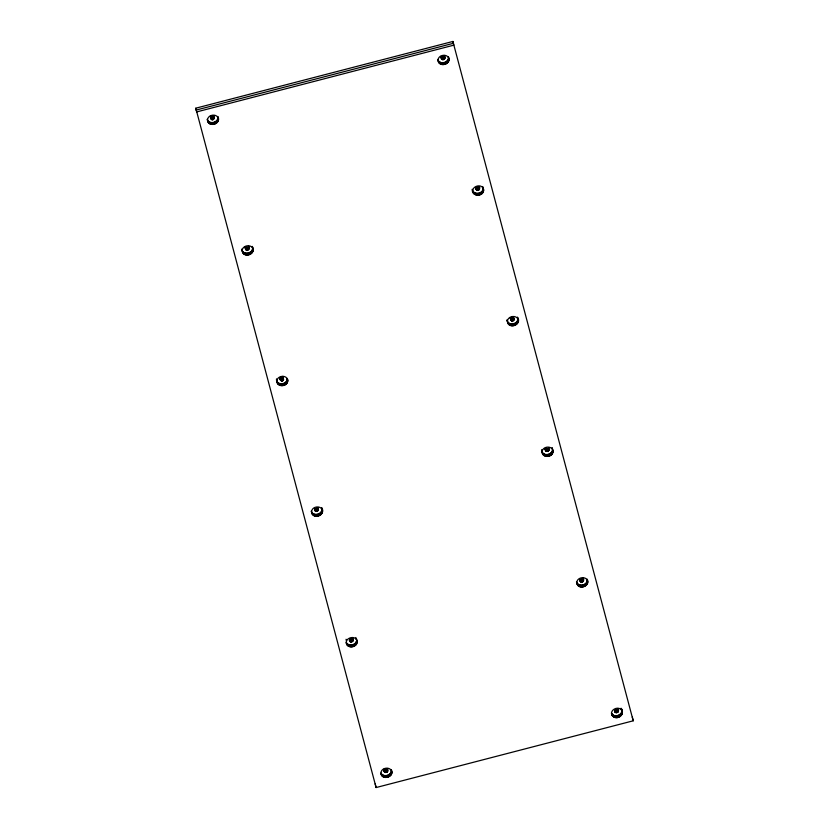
<?xml version="1.0" encoding="UTF-8"?>
<svg xmlns="http://www.w3.org/2000/svg" width="829" height="829" viewBox="0 0 829 829"><rect width="100%" height="100%" fill="white"/><g stroke="black" fill="none" stroke-linecap="round" stroke-linejoin="round"><path stroke-width="1.24" d="M207.944 121.915L207.198 119.293C208.929 125.179 219.229 122.537 217.83 116.537C221.903 123.604 208.587 128.091 207.53 120.35C207.219 114.319 217.778 112.941 218.41 119.2M249.011 248.327C249.135 250.493 245.187 250.731 245.394 248.441C246.109 244.565 251.083 250.317 248.513 246.203M242.628 252.524L241.757 249.094C242.482 256.285 255.145 253.021 252.223 246.379C257.384 253.601 243.488 259.125 242.213 250.949C241.902 244.918 252.462 243.55 253.094 249.809M276.927 380.729C276.326 387.174 287.041 387.153 287.736 381.236C288.337 374.791 277.632 374.801 276.927 380.729L276.482 378.874M277.311 383.122L276.44 379.692C277.073 385.951 287.632 384.583 287.321 378.552L287.777 380.407M311.994 513.731L311.258 511.11C313.082 517.441 324.326 513.773 321.59 507.586C326.75 514.809 312.854 520.332 311.58 512.156C311.269 506.125 321.839 504.757 322.46 511.016M353.061 640.143C353.185 642.309 349.247 642.548 349.455 640.247C350.056 636.485 354.967 641.822 352.615 638.278M346.677 644.33C343.952 638.143 355.185 634.475 357.019 640.807C358.553 647.376 346.574 649.48 346.232 642.475C348.76 647.459 357.848 644.558 356.563 638.952M383.806 769.789L385.889 770.587L387.298 768.887M387.754 770.742C387.879 772.908 383.931 773.146 384.138 770.846C384.853 766.98 389.827 772.732 387.257 768.618M381.361 774.939L380.915 773.074C383.444 778.068 392.542 775.156 391.247 769.55C395.319 776.628 382.003 781.115 380.946 773.364C380.635 767.333 391.205 765.965 391.827 772.224M440.841 56.673L443.007 57.719L444.427 56.02M444.872 57.875C444.997 60.04 441.059 60.279 441.266 57.978C442.085 54.03 447.142 60.134 444.282 55.491M438.489 62.071L437.753 59.45C439.474 65.325 449.774 62.683 448.375 56.683C452.447 63.75 439.132 68.247 438.075 60.496C437.764 54.465 448.334 53.097 448.955 59.346M479.566 188.484C479.68 190.649 475.742 190.888 475.95 188.587C476.551 184.826 481.462 190.162 479.11 186.618M473.172 192.67C470.447 186.484 481.68 182.815 483.514 189.147C484.924 196.66 471.297 197.457 472.302 189.24C472.934 195.499 483.494 194.131 483.193 188.1M507.866 323.279L506.996 319.849C507.721 327.041 520.374 323.776 517.451 317.134C522.622 324.346 508.716 329.88 507.441 321.704C507.13 315.673 517.7 314.305 518.322 320.554M542.166 451.484C541.565 457.929 552.28 457.909 552.974 451.981C553.575 445.536 542.86 445.556 542.166 451.484L541.71 449.629M548.933 449.681C549.057 451.857 545.109 452.095 545.316 449.795C545.928 446.033 550.829 451.37 548.477 447.826M541.803 451.256C543.637 457.587 554.87 453.929 552.145 447.733L553.016 451.163M583.025 577.906C584.984 579.937 582.424 583.543 580.279 581.43C577.917 578.393 583.751 581.699 583.119 578.165M577.233 584.486L576.487 581.865C578.217 587.74 588.517 585.098 587.119 579.098C591.181 586.165 577.875 590.662 576.818 582.911C576.507 576.88 587.067 575.513 587.699 581.761M618.299 710.888C618.424 713.064 614.476 713.303 614.683 711.002C615.398 707.137 620.372 712.878 617.802 708.764M611.916 715.085L611.46 713.23C614.32 719.064 625.035 713.966 621.066 708.246C625.812 713.904 617.118 721.271 612.362 715.79C608.621 710.453 618.019 705.282 621.522 710.101M214.245 118.267C208.017 110.153 212.525 127.5 213.861 116.143M283.622 379.475C276.15 371.268 283.653 389.837 282.958 376.314M315.041 510.674L314.958 509.11L316.792 508.156L318.336 509.265L317.797 510.799L315.466 511.047L314.585 508.819L316.512 509.379L317.911 507.949M514.167 319.631C507.939 311.517 512.436 328.864 513.783 317.497M210.286 116.516L212.151 117.625L213.799 116.412M245.073 247.374C246.648 250.379 249.726 244.451 248.928 248.876M280.357 380.076C277.87 376.231 282.337 380.625 283.166 377.62M475.763 187.758C477.587 190.287 480.126 184.598 479.483 189.022M349.921 641.48C347.89 638.351 351.952 641.304 352.532 638.827M545.14 448.966C546.964 451.494 549.503 445.805 548.85 450.23M615.149 712.235C612.818 711.002 620.216 708.422 618.216 711.437M510.208 317.88C511.089 320.833 514.705 316.305 514.042 319.89M195.779 108.195L452.893 41.45L633.221 720.805L376.107 787.55L195.779 108.195L196.68 111.915L453.795 45.17L452.893 41.45M196.224 110.05L453.339 43.305M583.471 579.761C582.518 577.823 578.953 579.523 580.279 581.43M632.32 717.085L633.221 720.805M621.512 708.94L622.382 712.37M621.885 711.334L622.341 713.189M621.688 712.152L622.144 714.007M621.325 712.94L621.781 714.795M620.817 713.665L621.273 715.52M620.185 714.308L620.631 716.173M587.201 580.735L587.657 582.59M587.005 581.543L587.46 583.409M619.429 714.867L619.885 716.722M586.642 582.331L587.098 584.186M617.646 709.842L618.102 711.696M617.481 710.09L617.926 711.945M617.263 710.298L617.719 712.163M618.589 715.303L619.045 717.158M586.134 583.056L586.59 584.922M617.014 710.484L617.47 712.339M616.735 710.629L617.19 712.494M585.502 583.709L585.948 585.564M616.434 710.733L616.89 712.588M617.688 715.603L618.144 717.468M616.123 710.795L616.569 712.65M552.518 450.126L552.974 451.981M615.802 710.805L616.258 712.66M552.321 450.945L552.767 452.8M584.746 584.258L585.201 586.113M615.491 710.764L615.947 712.619M616.745 715.779L617.201 717.634M583.15 578.704L583.533 580.839M615.201 710.681L615.657 712.536M551.959 451.732L552.415 453.587M582.963 579.243L583.419 581.098M614.931 710.546L615.387 712.401M582.797 579.481L583.243 581.336M582.58 579.699L583.036 581.554M583.906 584.694L584.362 586.559M615.802 715.81L616.248 717.665M551.451 452.458L551.907 454.313M582.331 579.885L582.787 581.74M582.051 580.031L582.507 581.885M550.819 453.1L551.264 454.966M581.751 580.134L582.207 581.989M583.005 585.005L583.461 586.859M614.869 715.696L615.325 717.551M581.44 580.186L581.885 582.041M517.835 319.528L518.291 321.383M581.119 580.196L581.575 582.051M517.638 320.336L518.084 322.201M550.062 453.66L550.518 455.515M613.988 715.437L614.444 717.292M580.808 580.155L581.264 582.02M582.062 585.17L582.518 587.036M580.518 580.072L580.974 581.927M517.275 321.124L517.731 322.978M548.28 448.634L548.736 450.489M580.248 579.948L580.704 581.803M613.191 715.044L613.636 716.909M548.114 448.883L548.56 450.738M580.02 579.772L580.466 581.637M547.896 449.09L548.352 450.955M549.223 454.095L549.679 455.95M581.108 585.201L581.564 587.056M516.768 321.849L517.223 323.714M612.486 714.536L612.942 716.401M547.648 449.277L548.104 451.131M611.906 713.924L612.362 715.79M547.368 449.422L547.824 451.287M516.125 322.502L516.581 324.357M547.067 449.525L547.513 451.38M548.321 454.396L548.767 456.261M580.186 585.087L580.642 586.942M482.768 186.525L483.639 189.955M546.746 449.587L547.202 451.442M483.152 188.919L483.608 190.774M546.435 449.598L546.891 451.453M482.955 189.737L483.4 191.592M515.379 323.051L515.835 324.906M579.305 584.828L579.761 586.694M546.124 449.556L546.58 451.411M547.378 454.572L547.834 456.427M545.834 449.473L546.29 451.328M482.592 190.525L483.048 192.38M545.565 449.339L546.021 451.194M578.507 584.445L578.953 586.3M513.42 318.274L513.876 320.129M545.327 449.173L545.783 451.028M513.213 318.491L513.669 320.346M514.54 323.486L514.996 325.351M544.985 448.738L545.586 450.821M546.425 454.603L546.881 456.458M482.084 191.25L482.54 193.105M577.803 583.937L578.259 585.792M512.964 318.678L513.41 320.533M577.222 583.326L577.668 585.181M512.685 318.823L513.13 320.678M481.442 191.893L481.898 193.758M512.384 318.927L512.83 320.782M513.638 323.797L514.084 325.652M545.503 454.489L545.959 456.344M512.063 318.978L512.519 320.833M448.468 58.32L448.924 60.175M511.752 318.989L512.208 320.844M448.261 59.128L448.717 60.994M480.696 192.452L481.152 194.307M544.622 454.23L545.078 456.085M511.441 318.947L511.897 320.813M512.695 323.963L513.151 325.828M511.151 318.864L511.597 320.719M447.909 59.916L448.354 61.771M478.913 187.427L479.359 189.292M510.882 318.74L511.338 320.595M543.824 453.846L544.27 455.701M478.737 187.675L479.193 189.53M510.643 318.564L511.099 320.429M478.53 187.893L478.975 189.748M479.856 192.888L480.302 194.742M510.167 317.611L510.902 320.222M511.742 323.994L512.198 325.849M447.401 60.641L447.857 62.507M543.119 453.328L543.565 455.194M478.281 188.069L478.727 189.934M542.539 452.717L542.985 454.582M478.001 188.214L478.447 190.079M446.758 61.294L447.214 63.149M477.691 188.318L478.146 190.173M478.944 193.198L479.4 195.053M510.819 323.88L511.265 325.735M541.679 450.448L542.549 453.877M477.38 188.38L477.836 190.235M477.069 188.39L477.514 190.245M446.012 61.843L446.458 63.698M509.939 323.621L510.395 325.486M476.758 188.349L477.214 190.204M478.012 193.364L478.457 195.219M444.417 56.289L444.8 58.424M476.468 188.266L476.913 190.121M444.22 56.828L444.676 58.683M476.198 188.131L476.644 189.986M509.13 323.237L509.586 325.092M444.054 57.066L444.51 58.921M475.96 187.965L476.416 189.82M443.847 57.284L444.292 59.139M445.173 62.279L445.619 64.144M475.618 187.53L476.219 189.613M477.058 193.395L477.514 195.25M508.436 322.73L508.882 324.585M443.588 57.47L444.043 59.325M507.856 322.118L508.301 323.973M443.308 57.615L443.764 59.47M443.007 57.719L443.463 59.574M444.261 62.589L444.717 64.444M476.136 193.281L476.582 195.136M442.696 57.771L443.152 59.626M442.385 57.781L442.831 59.636M475.255 193.022L475.701 194.877M442.075 57.74L442.52 59.605M443.328 62.755L443.774 64.621M441.774 57.657L442.23 59.512M441.515 57.533L441.961 59.387M474.447 192.639L474.903 194.494M441.277 57.356L441.733 59.222M440.8 56.403L441.536 59.014M442.375 62.786L442.831 64.641M473.742 192.121L474.198 193.986M473.162 191.509L473.618 193.375M441.442 62.672L441.898 64.527M440.572 62.413L441.018 64.279M439.764 62.03L440.22 63.885M439.059 61.522L439.515 63.377M438.479 60.911L438.935 62.766M391.34 771.188L391.796 773.042M391.143 772.006L391.589 773.861M390.78 772.783L391.236 774.638M390.272 773.509L390.728 775.374M389.63 774.162L390.086 776.017M356.698 639.76L357.144 641.615M355.838 637.491L356.283 639.346M356.657 640.579L357.112 642.444M356.449 641.397L356.905 643.252M388.884 774.711L389.34 776.576M387.288 769.157L387.671 771.291M356.097 642.185L356.543 644.04M387.102 769.695L387.547 771.55M386.925 769.934L387.381 771.799M386.718 770.151L387.164 772.006M388.045 775.146L388.49 777.011M355.589 642.91L356.045 644.765M386.469 770.338L386.915 772.193M386.19 770.483L386.635 772.338M354.947 643.563L355.403 645.418M385.889 770.587L386.335 772.441M387.143 775.457L387.589 777.312M385.568 770.638L386.024 772.504M321.973 509.98L322.419 511.835M385.257 770.649L385.703 772.504M321.766 510.799L322.222 512.654M354.201 644.112L354.646 645.967M384.946 770.607L385.402 772.473M386.2 775.633L386.646 777.488M352.605 638.558L352.988 640.682M384.656 770.524L385.102 772.39M321.414 511.576L321.859 513.441M352.418 639.086L352.864 640.952M384.387 770.4L384.832 772.255M352.242 639.335L352.698 641.19M383.951 770.027L384.604 772.089M352.035 639.553L352.48 641.408M353.361 644.547L353.807 646.402M383.672 769.271L384.262 771.654M385.247 775.654L385.703 777.519M320.906 512.301L321.351 514.167M351.786 639.729L352.232 641.594M351.496 639.874L351.952 641.739M320.263 512.954L320.719 514.809M351.195 639.978L351.651 641.843M352.449 644.858L352.905 646.713M384.324 775.54L384.77 777.395M350.885 640.04L351.341 641.895M287.29 379.371L287.736 381.236M350.574 640.05L351.019 641.905M287.083 380.19L287.539 382.045M319.517 513.503L319.963 515.369M383.444 775.291L383.9 777.146M350.263 640.009L350.708 641.864M351.517 645.024L351.962 646.879M317.849 508.229L318.305 510.084M349.962 639.926L350.418 641.781M286.72 380.977L287.176 382.832M317.725 508.488L318.181 510.343M349.703 639.791L350.149 641.656M382.635 774.897L383.091 776.752M317.559 508.726L318.015 510.591M317.352 508.944L317.797 510.799M318.678 513.939L319.124 515.804M350.563 645.055L351.019 646.91M286.223 381.703L286.668 383.558M381.941 774.39L382.387 776.245M317.092 509.13L317.548 510.985M381.35 773.778L381.806 775.633M316.813 509.275L317.269 511.13M285.58 382.356L286.036 384.21M316.512 509.379L316.968 511.234M317.766 514.249L318.222 516.104M349.631 644.941L350.087 646.796M316.201 509.431L316.657 511.296M252.607 248.773L253.052 250.627M315.88 509.441L316.336 511.306M252.399 249.591L252.855 251.446M284.834 382.905L285.28 384.76M348.76 644.682L349.206 646.537M315.58 509.41L316.025 511.265M316.823 514.426L317.279 516.28M315.279 509.317L315.735 511.182M252.037 250.368L252.493 252.234M283.041 377.879L283.497 379.744M315.02 509.193L315.466 511.047M347.952 644.299L348.408 646.154M282.876 378.128L283.331 379.983M314.782 509.016L315.238 510.882M282.658 378.345L283.114 380.2M283.984 383.34L284.44 385.195M315.88 514.446L316.336 516.312M251.529 251.094L251.985 252.959M346.045 639.263L346.501 641.118M347.247 643.791L347.703 645.646M282.409 378.521L282.865 380.387M346.667 643.169L347.123 645.035M282.129 378.666L282.585 380.532M250.897 251.747L251.353 253.601M281.829 378.77L282.285 380.635M283.083 383.651L283.539 385.506M314.947 514.332L315.403 516.187M281.518 378.832L281.974 380.687M217.913 118.164L218.369 120.029M281.197 378.843L281.653 380.698M217.716 118.982L218.172 120.837M250.14 252.296L250.596 254.161M314.077 514.084L314.523 515.939M280.896 378.801L281.342 380.656M282.14 383.817L282.596 385.672M280.596 378.718L281.052 380.573M217.353 119.77L217.809 121.625M248.358 247.28L248.814 249.135M280.326 378.584L280.782 380.449M313.269 513.69L313.725 515.545M248.192 247.519L248.648 249.384M280.098 378.418L280.554 380.273M247.975 247.736L248.431 249.591M249.301 252.731L249.757 254.596M281.197 383.848L281.642 385.703M216.846 120.495L217.302 122.35M312.564 513.182L313.02 515.037M247.726 247.923L248.182 249.778M311.984 512.571L312.44 514.426M247.446 248.068L247.902 249.923M216.214 121.148L216.659 123.003M247.146 248.172L247.602 250.026M248.399 253.042L248.855 254.897M280.264 383.734L280.72 385.589M246.835 248.223L247.28 250.089M246.514 248.234L246.969 250.099M215.457 121.697L215.913 123.552M279.383 383.475L279.839 385.33M246.203 248.203L246.659 250.057M247.456 253.218L247.912 255.073M245.912 248.109L246.368 249.975M213.675 116.671L214.131 118.537M245.643 247.985L246.099 249.84M278.585 383.091L279.041 384.946M213.509 116.92L213.955 118.775M245.415 247.819L245.861 249.674M213.291 117.138L213.747 118.993M214.618 122.132L215.074 123.987M244.969 247.125L245.674 249.467M246.514 253.239L246.959 255.104M277.881 382.583L278.337 384.438M213.043 117.314L213.499 119.179M277.3 381.962L277.756 383.827M212.763 117.459L213.219 119.324M375.205 783.83L376.107 787.55M212.462 117.563L212.918 119.428M213.716 122.443L214.172 124.298M245.581 253.125L246.037 254.99M212.151 117.625L212.597 119.48M211.83 117.635L212.286 119.49M244.7 252.876L245.156 254.731M211.519 117.594L211.975 119.449M212.773 122.609L213.229 124.464M211.229 117.511L211.685 119.366M210.96 117.376L211.416 119.241M243.902 252.482L244.358 254.337M210.732 117.21L211.177 119.065M210.245 116.247L210.991 118.868M211.83 122.64L212.276 124.495M243.198 251.975L243.653 253.829M242.617 251.363L243.073 253.218M210.898 122.526L211.354 124.381M210.017 122.267L210.473 124.122M209.219 121.884L209.664 123.739M208.514 121.376L208.97 123.231M207.934 120.754L208.39 122.619"/></g></svg>
